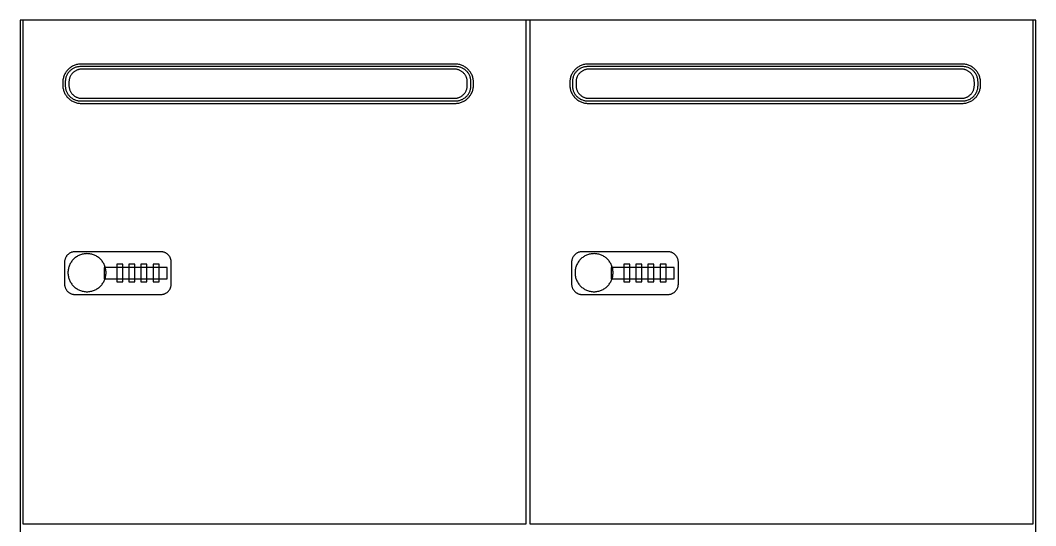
# Model space of a CAD drawing. Header units: millimetres. Extents: x 1075 to 13200, y 678 to 7235.
# Drawn here: x 12348 to 13149, y 5855 to 6253 of the extents above; entities that cross this region are included whole.
import ezdxf

# ---------------------------------------------------------------- set-up
doc = ezdxf.new("R2010")
doc.units = ezdxf.units.MM

msp = doc.modelspace()

# ---------------------------------------------------------------- linework, layer by layer
at = {"color": 0}
for points in [[(13149, 6253.04, 0), (12348, 6253.04, 0), (12348, 5453.04, 0), (13149, 5453.04, 0)], [(12747, 6253.04, 0), (12350, 6253.04, 0), (12350, 5856.04, 0), (12747, 5856.04, 0)], [(13147, 6253.04, 0), (12750, 6253.04, 0), (12750, 5856.04, 0), (13147, 5856.04, 0)], [(12705.5, 6204.02, 0), (12705.48, 6204.77, 0), (12705.42, 6205.5, 0), (12705.33, 6206.23, 0), (12705.2, 6206.94, 0), (12705.04, 6207.65, 0), (12704.85, 6208.34, 0), (12704.62, 6209.01, 0), (12704.36, 6209.67, 0), (12704.07, 6210.31, 0), (12703.75, 6210.94, 0), (12703.4, 6211.55, 0), (12703.02, 6212.14, 0), (12702.61, 6212.71, 0), (12702.18, 6213.25, 0), (12701.72, 6213.78, 0), (12701.24, 6214.29, 0), (12700.74, 6214.77, 0), (12700.21, 6215.22, 0), (12699.66, 6215.65, 0), (12699.09, 6216.06, 0), (12698.51, 6216.44, 0), (12697.9, 6216.79, 0), (12697.27, 6217.11, 0), (12696.63, 6217.4, 0), (12695.97, 6217.66, 0), (12695.29, 6217.89, 0), (12694.61, 6218.08, 0), (12693.9, 6218.25, 0), (12693.19, 6218.37, 0), (12692.46, 6218.47, 0), (12691.73, 6218.52, 0), (12690.98, 6218.54, 0), (12396.02, 6218.54, 0), (12395.27, 6218.52, 0), (12394.54, 6218.47, 0), (12393.81, 6218.37, 0), (12393.1, 6218.25, 0), (12392.39, 6218.08, 0), (12391.7, 6217.89, 0), (12391.03, 6217.66, 0), (12390.37, 6217.4, 0), (12389.73, 6217.11, 0), (12389.1, 6216.79, 0), (12388.49, 6216.44, 0), (12387.9, 6216.06, 0), (12387.33, 6215.65, 0), (12386.79, 6215.22, 0), (12386.26, 6214.77, 0), (12385.75, 6214.29, 0), (12385.27, 6213.78, 0), (12384.82, 6213.25, 0), (12384.39, 6212.71, 0), (12383.98, 6212.14, 0), (12383.6, 6211.55, 0), (12383.25, 6210.94, 0), (12382.93, 6210.31, 0), (12382.64, 6209.67, 0), (12382.38, 6209.01, 0), (12382.15, 6208.34, 0), (12381.96, 6207.65, 0), (12381.79, 6206.94, 0), (12381.67, 6206.23, 0), (12381.57, 6205.5, 0), (12381.52, 6204.77, 0), (12381.5, 6204.02, 0), (12381.5, 6202.06, 0), (12381.52, 6201.31, 0), (12381.57, 6200.58, 0), (12381.67, 6199.85, 0), (12381.79, 6199.14, 0), (12381.96, 6198.43, 0), (12382.15, 6197.75, 0), (12382.38, 6197.07, 0), (12382.64, 6196.41, 0), (12382.93, 6195.77, 0), (12383.25, 6195.14, 0), (12383.6, 6194.53, 0), (12383.98, 6193.95, 0), (12384.39, 6193.38, 0), (12384.82, 6192.83, 0), (12385.27, 6192.3, 0), (12385.75, 6191.8, 0), (12386.26, 6191.32, 0), (12386.79, 6190.86, 0), (12387.33, 6190.43, 0), (12387.9, 6190.02, 0), (12388.49, 6189.64, 0), (12389.1, 6189.29, 0), (12389.73, 6188.97, 0), (12390.37, 6188.68, 0), (12391.03, 6188.42, 0), (12391.7, 6188.19, 0), (12392.39, 6188, 0), (12393.1, 6187.84, 0), (12393.81, 6187.71, 0), (12394.54, 6187.62, 0), (12395.27, 6187.56, 0), (12396.02, 6187.54, 0), (12690.98, 6187.54, 0), (12691.73, 6187.56, 0), (12692.46, 6187.62, 0), (12693.19, 6187.71, 0), (12693.9, 6187.84, 0), (12694.61, 6188, 0), (12695.29, 6188.19, 0), (12695.97, 6188.42, 0), (12696.63, 6188.68, 0), (12697.27, 6188.97, 0), (12697.9, 6189.29, 0), (12698.51, 6189.64, 0), (12699.09, 6190.02, 0), (12699.66, 6190.43, 0), (12700.21, 6190.86, 0), (12700.74, 6191.32, 0), (12701.24, 6191.8, 0), (12701.72, 6192.3, 0), (12702.18, 6192.83, 0), (12702.61, 6193.38, 0), (12703.02, 6193.95, 0), (12703.4, 6194.53, 0), (12703.75, 6195.14, 0), (12704.07, 6195.77, 0), (12704.36, 6196.41, 0), (12704.62, 6197.07, 0), (12704.85, 6197.75, 0), (12705.04, 6198.43, 0), (12705.2, 6199.14, 0), (12705.33, 6199.85, 0), (12705.42, 6200.58, 0), (12705.48, 6201.31, 0), (12705.5, 6202.06, 0)], [(12703.5, 6204.54, 0), (12703.48, 6205.16, 0), (12703.44, 6205.77, 0), (12703.36, 6206.37, 0), (12703.26, 6206.96, 0), (12703.12, 6207.54, 0), (12702.96, 6208.11, 0), (12702.77, 6208.66, 0), (12702.56, 6209.21, 0), (12702.31, 6209.74, 0), (12702.05, 6210.26, 0), (12701.76, 6210.76, 0), (12701.45, 6211.25, 0), (12701.11, 6211.72, 0), (12700.76, 6212.17, 0), (12700.38, 6212.61, 0), (12699.98, 6213.02, 0), (12699.57, 6213.42, 0), (12699.13, 6213.8, 0), (12698.68, 6214.15, 0), (12698.21, 6214.49, 0), (12697.72, 6214.8, 0), (12697.22, 6215.09, 0), (12696.7, 6215.36, 0), (12696.17, 6215.6, 0), (12695.62, 6215.81, 0), (12695.07, 6216, 0), (12694.5, 6216.16, 0), (12693.92, 6216.3, 0), (12693.33, 6216.4, 0), (12692.73, 6216.48, 0), (12692.12, 6216.53, 0), (12691.5, 6216.54, 0), (12395.5, 6216.54, 0), (12394.88, 6216.53, 0), (12394.27, 6216.48, 0), (12393.67, 6216.4, 0), (12393.08, 6216.3, 0), (12392.5, 6216.16, 0), (12391.93, 6216, 0), (12391.38, 6215.81, 0), (12390.83, 6215.6, 0), (12390.3, 6215.36, 0), (12389.78, 6215.09, 0), (12389.28, 6214.8, 0), (12388.79, 6214.49, 0), (12388.32, 6214.15, 0), (12387.87, 6213.8, 0), (12387.43, 6213.42, 0), (12387.02, 6213.02, 0), (12386.62, 6212.61, 0), (12386.24, 6212.17, 0), (12385.88, 6211.72, 0), (12385.55, 6211.25, 0), (12385.24, 6210.76, 0), (12384.95, 6210.26, 0), (12384.68, 6209.74, 0), (12384.44, 6209.21, 0), (12384.23, 6208.66, 0), (12384.04, 6208.11, 0), (12383.88, 6207.54, 0), (12383.74, 6206.96, 0), (12383.64, 6206.37, 0), (12383.56, 6205.77, 0), (12383.51, 6205.16, 0), (12383.5, 6204.54, 0), (12383.5, 6201.54, 0), (12383.51, 6200.92, 0), (12383.56, 6200.31, 0), (12383.64, 6199.71, 0), (12383.74, 6199.12, 0), (12383.88, 6198.54, 0), (12384.04, 6197.97, 0), (12384.23, 6197.42, 0), (12384.44, 6196.87, 0), (12384.68, 6196.34, 0), (12384.95, 6195.82, 0), (12385.24, 6195.32, 0), (12385.55, 6194.83, 0), (12385.88, 6194.36, 0), (12386.24, 6193.91, 0), (12386.62, 6193.47, 0), (12387.02, 6193.06, 0), (12387.43, 6192.66, 0), (12387.87, 6192.28, 0), (12388.32, 6191.93, 0), (12388.79, 6191.59, 0), (12389.28, 6191.28, 0), (12389.78, 6190.99, 0), (12390.3, 6190.73, 0), (12390.83, 6190.48, 0), (12391.38, 6190.27, 0), (12391.93, 6190.08, 0), (12392.5, 6189.92, 0), (12393.08, 6189.78, 0), (12393.67, 6189.68, 0), (12394.27, 6189.6, 0), (12394.88, 6189.56, 0), (12395.5, 6189.54, 0), (12691.5, 6189.54, 0), (12692.12, 6189.56, 0), (12692.73, 6189.6, 0), (12693.33, 6189.68, 0), (12693.92, 6189.78, 0), (12694.5, 6189.92, 0), (12695.07, 6190.08, 0), (12695.62, 6190.27, 0), (12696.17, 6190.48, 0), (12696.7, 6190.72, 0), (12697.22, 6190.99, 0), (12697.72, 6191.28, 0), (12698.21, 6191.59, 0), (12698.68, 6191.93, 0), (12699.13, 6192.28, 0), (12699.57, 6192.66, 0), (12699.98, 6193.06, 0), (12700.38, 6193.47, 0), (12700.76, 6193.91, 0), (12701.11, 6194.36, 0), (12701.45, 6194.83, 0), (12701.76, 6195.32, 0), (12702.05, 6195.82, 0), (12702.31, 6196.34, 0), (12702.56, 6196.87, 0), (12702.77, 6197.42, 0), (12702.96, 6197.97, 0), (12703.12, 6198.54, 0), (12703.26, 6199.12, 0), (12703.36, 6199.71, 0), (12703.44, 6200.31, 0), (12703.48, 6200.92, 0), (12703.5, 6201.54, 0)], [(13105.5, 6204.02, 0), (13105.48, 6204.77, 0), (13105.42, 6205.5, 0), (13105.33, 6206.23, 0), (13105.2, 6206.94, 0), (13105.04, 6207.65, 0), (13104.85, 6208.34, 0), (13104.62, 6209.01, 0), (13104.36, 6209.67, 0), (13104.07, 6210.31, 0), (13103.75, 6210.94, 0), (13103.4, 6211.55, 0), (13103.02, 6212.14, 0), (13102.61, 6212.71, 0), (13102.18, 6213.25, 0), (13101.72, 6213.78, 0), (13101.24, 6214.29, 0), (13100.74, 6214.77, 0), (13100.21, 6215.22, 0), (13099.66, 6215.65, 0), (13099.09, 6216.06, 0), (13098.51, 6216.44, 0), (13097.9, 6216.79, 0), (13097.27, 6217.11, 0), (13096.63, 6217.4, 0), (13095.97, 6217.66, 0), (13095.29, 6217.89, 0), (13094.61, 6218.08, 0), (13093.9, 6218.25, 0), (13093.19, 6218.37, 0), (13092.46, 6218.47, 0), (13091.73, 6218.52, 0), (13090.98, 6218.54, 0), (12796.02, 6218.54, 0), (12795.27, 6218.52, 0), (12794.54, 6218.47, 0), (12793.81, 6218.37, 0), (12793.1, 6218.25, 0), (12792.39, 6218.08, 0), (12791.7, 6217.89, 0), (12791.03, 6217.66, 0), (12790.37, 6217.4, 0), (12789.73, 6217.11, 0), (12789.1, 6216.79, 0), (12788.49, 6216.44, 0), (12787.9, 6216.06, 0), (12787.33, 6215.65, 0), (12786.79, 6215.22, 0), (12786.26, 6214.77, 0), (12785.75, 6214.29, 0), (12785.27, 6213.78, 0), (12784.82, 6213.25, 0), (12784.39, 6212.71, 0), (12783.98, 6212.14, 0), (12783.6, 6211.55, 0), (12783.25, 6210.94, 0), (12782.93, 6210.31, 0), (12782.64, 6209.67, 0), (12782.38, 6209.01, 0), (12782.15, 6208.34, 0), (12781.96, 6207.65, 0), (12781.79, 6206.94, 0), (12781.67, 6206.23, 0), (12781.57, 6205.5, 0), (12781.52, 6204.77, 0), (12781.5, 6204.02, 0), (12781.5, 6202.06, 0), (12781.52, 6201.31, 0), (12781.57, 6200.58, 0), (12781.67, 6199.85, 0), (12781.79, 6199.14, 0), (12781.96, 6198.43, 0), (12782.15, 6197.75, 0), (12782.38, 6197.07, 0), (12782.64, 6196.41, 0), (12782.93, 6195.77, 0), (12783.25, 6195.14, 0), (12783.6, 6194.53, 0), (12783.98, 6193.95, 0), (12784.39, 6193.38, 0), (12784.82, 6192.83, 0), (12785.27, 6192.3, 0), (12785.75, 6191.8, 0), (12786.26, 6191.32, 0), (12786.79, 6190.86, 0), (12787.33, 6190.43, 0), (12787.9, 6190.02, 0), (12788.49, 6189.64, 0), (12789.1, 6189.29, 0), (12789.73, 6188.97, 0), (12790.37, 6188.68, 0), (12791.03, 6188.42, 0), (12791.7, 6188.19, 0), (12792.39, 6188, 0), (12793.1, 6187.84, 0), (12793.81, 6187.71, 0), (12794.54, 6187.62, 0), (12795.27, 6187.56, 0), (12796.02, 6187.54, 0), (13090.98, 6187.54, 0), (13091.73, 6187.56, 0), (13092.46, 6187.62, 0), (13093.19, 6187.71, 0), (13093.9, 6187.84, 0), (13094.61, 6188, 0), (13095.29, 6188.19, 0), (13095.97, 6188.42, 0), (13096.63, 6188.68, 0), (13097.27, 6188.97, 0), (13097.9, 6189.29, 0), (13098.51, 6189.64, 0), (13099.09, 6190.02, 0), (13099.66, 6190.43, 0), (13100.21, 6190.86, 0), (13100.74, 6191.32, 0), (13101.24, 6191.8, 0), (13101.72, 6192.3, 0), (13102.18, 6192.83, 0), (13102.61, 6193.38, 0), (13103.02, 6193.95, 0), (13103.4, 6194.53, 0), (13103.75, 6195.14, 0), (13104.07, 6195.77, 0), (13104.36, 6196.41, 0), (13104.62, 6197.07, 0), (13104.85, 6197.75, 0), (13105.04, 6198.43, 0), (13105.2, 6199.14, 0), (13105.33, 6199.85, 0), (13105.42, 6200.58, 0), (13105.48, 6201.31, 0), (13105.5, 6202.06, 0)], [(13103.5, 6204.54, 0), (13103.48, 6205.16, 0), (13103.44, 6205.77, 0), (13103.36, 6206.37, 0), (13103.26, 6206.96, 0), (13103.12, 6207.54, 0), (13102.96, 6208.11, 0), (13102.77, 6208.66, 0), (13102.56, 6209.21, 0), (13102.31, 6209.74, 0), (13102.05, 6210.26, 0), (13101.76, 6210.76, 0), (13101.45, 6211.25, 0), (13101.11, 6211.72, 0), (13100.76, 6212.17, 0), (13100.38, 6212.61, 0), (13099.98, 6213.02, 0), (13099.57, 6213.42, 0), (13099.13, 6213.8, 0), (13098.68, 6214.15, 0), (13098.21, 6214.49, 0), (13097.72, 6214.8, 0), (13097.22, 6215.09, 0), (13096.7, 6215.36, 0), (13096.17, 6215.6, 0), (13095.62, 6215.81, 0), (13095.07, 6216, 0), (13094.5, 6216.16, 0), (13093.92, 6216.3, 0), (13093.33, 6216.4, 0), (13092.73, 6216.48, 0), (13092.12, 6216.53, 0), (13091.5, 6216.54, 0), (12795.5, 6216.54, 0), (12794.88, 6216.53, 0), (12794.27, 6216.48, 0), (12793.67, 6216.4, 0), (12793.08, 6216.3, 0), (12792.5, 6216.16, 0), (12791.93, 6216, 0), (12791.38, 6215.81, 0), (12790.83, 6215.6, 0), (12790.3, 6215.36, 0), (12789.78, 6215.09, 0), (12789.28, 6214.8, 0), (12788.79, 6214.49, 0), (12788.32, 6214.15, 0), (12787.87, 6213.8, 0), (12787.43, 6213.42, 0), (12787.02, 6213.02, 0), (12786.62, 6212.61, 0), (12786.24, 6212.17, 0), (12785.88, 6211.72, 0), (12785.55, 6211.25, 0), (12785.24, 6210.76, 0), (12784.95, 6210.26, 0), (12784.68, 6209.74, 0), (12784.44, 6209.21, 0), (12784.23, 6208.66, 0), (12784.04, 6208.11, 0), (12783.88, 6207.54, 0), (12783.74, 6206.96, 0), (12783.64, 6206.37, 0), (12783.56, 6205.77, 0), (12783.51, 6205.16, 0), (12783.5, 6204.54, 0), (12783.5, 6201.54, 0), (12783.51, 6200.92, 0), (12783.56, 6200.31, 0), (12783.64, 6199.71, 0), (12783.74, 6199.12, 0), (12783.88, 6198.54, 0), (12784.04, 6197.97, 0), (12784.23, 6197.42, 0), (12784.44, 6196.87, 0), (12784.68, 6196.34, 0), (12784.95, 6195.82, 0), (12785.24, 6195.32, 0), (12785.55, 6194.83, 0), (12785.88, 6194.36, 0), (12786.24, 6193.91, 0), (12786.62, 6193.47, 0), (12787.02, 6193.06, 0), (12787.43, 6192.66, 0), (12787.87, 6192.28, 0), (12788.32, 6191.93, 0), (12788.79, 6191.59, 0), (12789.28, 6191.28, 0), (12789.78, 6190.99, 0), (12790.3, 6190.73, 0), (12790.83, 6190.48, 0), (12791.38, 6190.27, 0), (12791.93, 6190.08, 0), (12792.5, 6189.92, 0), (12793.08, 6189.78, 0), (12793.67, 6189.68, 0), (12794.27, 6189.6, 0), (12794.88, 6189.56, 0), (12795.5, 6189.54, 0), (13091.5, 6189.54, 0), (13092.12, 6189.56, 0), (13092.73, 6189.6, 0), (13093.33, 6189.68, 0), (13093.92, 6189.78, 0), (13094.5, 6189.92, 0), (13095.07, 6190.08, 0), (13095.62, 6190.27, 0), (13096.17, 6190.48, 0), (13096.7, 6190.72, 0), (13097.22, 6190.99, 0), (13097.72, 6191.28, 0), (13098.21, 6191.59, 0), (13098.68, 6191.93, 0), (13099.13, 6192.28, 0), (13099.57, 6192.66, 0), (13099.98, 6193.06, 0), (13100.38, 6193.47, 0), (13100.76, 6193.91, 0), (13101.11, 6194.36, 0), (13101.45, 6194.83, 0), (13101.76, 6195.32, 0), (13102.05, 6195.82, 0), (13102.31, 6196.34, 0), (13102.56, 6196.87, 0), (13102.77, 6197.42, 0), (13102.96, 6197.97, 0), (13103.12, 6198.54, 0), (13103.26, 6199.12, 0), (13103.36, 6199.71, 0), (13103.44, 6200.31, 0), (13103.48, 6200.92, 0), (13103.5, 6201.54, 0)], [(12700.61, 6204.35, 0), (12700.59, 6204.87, 0), (12700.56, 6205.38, 0), (12700.49, 6205.89, 0), (12700.4, 6206.39, 0), (12700.29, 6206.89, 0), (12700.15, 6207.37, 0), (12699.99, 6207.84, 0), (12699.81, 6208.3, 0), (12699.6, 6208.75, 0), (12699.38, 6209.19, 0), (12699.14, 6209.61, 0), (12698.87, 6210.03, 0), (12698.59, 6210.43, 0), (12698.29, 6210.81, 0), (12697.97, 6211.18, 0), (12697.63, 6211.53, 0), (12697.28, 6211.87, 0), (12696.91, 6212.19, 0), (12696.52, 6212.49, 0), (12696.12, 6212.77, 0), (12695.71, 6213.04, 0), (12695.29, 6213.28, 0), (12694.85, 6213.51, 0), (12694.4, 6213.71, 0), (12693.94, 6213.89, 0), (12693.46, 6214.05, 0), (12692.98, 6214.19, 0), (12692.49, 6214.3, 0), (12691.99, 6214.39, 0), (12691.48, 6214.46, 0), (12690.97, 6214.5, 0), (12690.44, 6214.51, 0), (12396.55, 6214.51, 0), (12396.03, 6214.5, 0), (12395.52, 6214.46, 0), (12395.01, 6214.39, 0), (12394.51, 6214.3, 0), (12394.02, 6214.19, 0), (12393.53, 6214.05, 0), (12393.06, 6213.89, 0), (12392.6, 6213.71, 0), (12392.15, 6213.51, 0), (12391.71, 6213.28, 0), (12391.29, 6213.04, 0), (12390.87, 6212.77, 0), (12390.48, 6212.49, 0), (12390.09, 6212.19, 0), (12389.72, 6211.87, 0), (12389.37, 6211.53, 0), (12389.03, 6211.18, 0), (12388.71, 6210.81, 0), (12388.41, 6210.43, 0), (12388.13, 6210.03, 0), (12387.86, 6209.61, 0), (12387.62, 6209.19, 0), (12387.39, 6208.75, 0), (12387.19, 6208.3, 0), (12387.01, 6207.84, 0), (12386.85, 6207.37, 0), (12386.71, 6206.89, 0), (12386.6, 6206.39, 0), (12386.51, 6205.89, 0), (12386.44, 6205.38, 0), (12386.4, 6204.87, 0), (12386.39, 6204.35, 0), (12386.39, 6201.73, 0), (12386.4, 6201.21, 0), (12386.44, 6200.7, 0), (12386.51, 6200.19, 0), (12386.6, 6199.69, 0), (12386.71, 6199.2, 0), (12386.85, 6198.71, 0), (12387.01, 6198.24, 0), (12387.19, 6197.78, 0), (12387.39, 6197.33, 0), (12387.62, 6196.89, 0), (12387.86, 6196.47, 0), (12388.13, 6196.05, 0), (12388.41, 6195.66, 0), (12388.71, 6195.27, 0), (12389.03, 6194.9, 0), (12389.37, 6194.55, 0), (12389.72, 6194.21, 0), (12390.09, 6193.89, 0), (12390.48, 6193.59, 0), (12390.87, 6193.31, 0), (12391.29, 6193.04, 0), (12391.71, 6192.8, 0), (12392.15, 6192.57, 0), (12392.6, 6192.37, 0), (12393.06, 6192.19, 0), (12393.53, 6192.03, 0), (12394.02, 6191.89, 0), (12394.51, 6191.78, 0), (12395.01, 6191.69, 0), (12395.52, 6191.62, 0), (12396.03, 6191.58, 0), (12396.55, 6191.57, 0), (12690.44, 6191.57, 0), (12690.97, 6191.58, 0), (12691.48, 6191.62, 0), (12691.99, 6191.69, 0), (12692.49, 6191.78, 0), (12692.98, 6191.89, 0), (12693.46, 6192.03, 0), (12693.94, 6192.19, 0), (12694.4, 6192.37, 0), (12694.85, 6192.57, 0), (12695.29, 6192.8, 0), (12695.71, 6193.04, 0), (12696.12, 6193.31, 0), (12696.52, 6193.59, 0), (12696.91, 6193.89, 0), (12697.28, 6194.21, 0), (12697.63, 6194.55, 0), (12697.97, 6194.9, 0), (12698.29, 6195.27, 0), (12698.59, 6195.66, 0), (12698.87, 6196.05, 0), (12699.14, 6196.47, 0), (12699.38, 6196.89, 0), (12699.6, 6197.33, 0), (12699.81, 6197.78, 0), (12699.99, 6198.24, 0), (12700.15, 6198.71, 0), (12700.29, 6199.2, 0), (12700.4, 6199.69, 0), (12700.49, 6200.19, 0), (12700.56, 6200.7, 0), (12700.59, 6201.21, 0), (12700.61, 6201.73, 0)], [(13100.61, 6204.35, 0), (13100.59, 6204.87, 0), (13100.56, 6205.38, 0), (13100.49, 6205.89, 0), (13100.4, 6206.39, 0), (13100.29, 6206.89, 0), (13100.15, 6207.37, 0), (13099.99, 6207.84, 0), (13099.81, 6208.3, 0), (13099.6, 6208.75, 0), (13099.38, 6209.19, 0), (13099.14, 6209.61, 0), (13098.87, 6210.03, 0), (13098.59, 6210.43, 0), (13098.29, 6210.81, 0), (13097.97, 6211.18, 0), (13097.63, 6211.53, 0), (13097.28, 6211.87, 0), (13096.91, 6212.19, 0), (13096.52, 6212.49, 0), (13096.12, 6212.77, 0), (13095.71, 6213.04, 0), (13095.29, 6213.28, 0), (13094.85, 6213.51, 0), (13094.4, 6213.71, 0), (13093.94, 6213.89, 0), (13093.46, 6214.05, 0), (13092.98, 6214.19, 0), (13092.49, 6214.3, 0), (13091.99, 6214.39, 0), (13091.48, 6214.46, 0), (13090.97, 6214.5, 0), (13090.44, 6214.51, 0), (12796.55, 6214.51, 0), (12796.03, 6214.5, 0), (12795.52, 6214.46, 0), (12795.01, 6214.39, 0), (12794.51, 6214.3, 0), (12794.02, 6214.19, 0), (12793.53, 6214.05, 0), (12793.06, 6213.89, 0), (12792.6, 6213.71, 0), (12792.15, 6213.51, 0), (12791.71, 6213.28, 0), (12791.29, 6213.04, 0), (12790.87, 6212.77, 0), (12790.48, 6212.49, 0), (12790.09, 6212.19, 0), (12789.72, 6211.87, 0), (12789.37, 6211.53, 0), (12789.03, 6211.18, 0), (12788.71, 6210.81, 0), (12788.41, 6210.43, 0), (12788.13, 6210.03, 0), (12787.86, 6209.61, 0), (12787.62, 6209.19, 0), (12787.39, 6208.75, 0), (12787.19, 6208.3, 0), (12787.01, 6207.84, 0), (12786.85, 6207.37, 0), (12786.71, 6206.89, 0), (12786.6, 6206.39, 0), (12786.51, 6205.89, 0), (12786.44, 6205.38, 0), (12786.4, 6204.87, 0), (12786.39, 6204.35, 0), (12786.39, 6201.73, 0), (12786.4, 6201.21, 0), (12786.44, 6200.7, 0), (12786.51, 6200.19, 0), (12786.6, 6199.69, 0), (12786.71, 6199.2, 0), (12786.85, 6198.71, 0), (12787.01, 6198.24, 0), (12787.19, 6197.78, 0), (12787.39, 6197.33, 0), (12787.62, 6196.89, 0), (12787.86, 6196.47, 0), (12788.13, 6196.05, 0), (12788.41, 6195.66, 0), (12788.71, 6195.27, 0), (12789.03, 6194.9, 0), (12789.37, 6194.55, 0), (12789.72, 6194.21, 0), (12790.09, 6193.89, 0), (12790.48, 6193.59, 0), (12790.87, 6193.31, 0), (12791.29, 6193.04, 0), (12791.71, 6192.8, 0), (12792.15, 6192.57, 0), (12792.6, 6192.37, 0), (12793.06, 6192.19, 0), (12793.53, 6192.03, 0), (12794.02, 6191.89, 0), (12794.51, 6191.78, 0), (12795.01, 6191.69, 0), (12795.52, 6191.62, 0), (12796.03, 6191.58, 0), (12796.55, 6191.57, 0), (13090.44, 6191.57, 0), (13090.97, 6191.58, 0), (13091.48, 6191.62, 0), (13091.99, 6191.69, 0), (13092.49, 6191.78, 0), (13092.98, 6191.89, 0), (13093.46, 6192.03, 0), (13093.94, 6192.19, 0), (13094.4, 6192.37, 0), (13094.85, 6192.57, 0), (13095.29, 6192.8, 0), (13095.71, 6193.04, 0), (13096.12, 6193.31, 0), (13096.52, 6193.59, 0), (13096.91, 6193.89, 0), (13097.28, 6194.21, 0), (13097.63, 6194.55, 0), (13097.97, 6194.9, 0), (13098.29, 6195.27, 0), (13098.59, 6195.66, 0), (13098.87, 6196.05, 0), (13099.14, 6196.47, 0), (13099.38, 6196.89, 0), (13099.6, 6197.33, 0), (13099.81, 6197.78, 0), (13099.99, 6198.24, 0), (13100.15, 6198.71, 0), (13100.29, 6199.2, 0), (13100.4, 6199.69, 0), (13100.49, 6200.19, 0), (13100.56, 6200.7, 0), (13100.59, 6201.21, 0), (13100.61, 6201.73, 0)], [(12467.11, 6062.2, 0.48), (12467.1, 6062.63, 0.48), (12467.07, 6063.06, 0.48), (12467.01, 6063.48, 0.48), (12466.94, 6063.89, 0.48), (12466.85, 6064.3, 0.48), (12466.73, 6064.7, 0.48), (12466.6, 6065.09, 0.48), (12466.45, 6065.47, 0.48), (12466.28, 6065.84, 0.48), (12466.1, 6066.2, 0.48), (12465.89, 6066.55, 0.48), (12465.68, 6066.89, 0.48), (12465.44, 6067.22, 0.48), (12465.19, 6067.54, 0.48), (12464.93, 6067.84, 0.48), (12464.65, 6068.14, 0.48), (12464.36, 6068.41, 0.48), (12464.05, 6068.68, 0.48), (12463.73, 6068.93, 0.48), (12463.41, 6069.16, 0.48), (12463.06, 6069.38, 0.48), (12462.71, 6069.58, 0.48), (12462.35, 6069.77, 0.48), (12461.98, 6069.94, 0.48), (12461.6, 6070.09, 0.48), (12461.21, 6070.22, 0.48), (12460.81, 6070.33, 0.48), (12460.4, 6070.43, 0.48), (12459.99, 6070.5, 0.48), (12459.57, 6070.55, 0.48), (12459.14, 6070.59, 0.48), (12458.71, 6070.6, 0.48), (12391.29, 6070.6, 0.48), (12390.85, 6070.59, 0.48), (12390.43, 6070.55, 0.48), (12390.01, 6070.5, 0.48), (12389.59, 6070.43, 0.48), (12389.19, 6070.33, 0.48), (12388.79, 6070.22, 0.48), (12388.4, 6070.09, 0.48), (12388.02, 6069.94, 0.48), (12387.65, 6069.77, 0.48), (12387.28, 6069.58, 0.48), (12386.93, 6069.38, 0.48), (12386.59, 6069.16, 0.48), (12386.26, 6068.93, 0.48), (12385.95, 6068.68, 0.48), (12385.64, 6068.41, 0.48), (12385.35, 6068.14, 0.48), (12385.07, 6067.84, 0.48), (12384.81, 6067.54, 0.48), (12384.56, 6067.22, 0.48), (12384.32, 6066.89, 0.48), (12384.1, 6066.55, 0.48), (12383.9, 6066.2, 0.48), (12383.72, 6065.84, 0.48), (12383.55, 6065.47, 0.48), (12383.4, 6065.09, 0.48), (12383.26, 6064.7, 0.48), (12383.15, 6064.3, 0.48), (12383.06, 6063.89, 0.48), (12382.98, 6063.48, 0.48), (12382.93, 6063.06, 0.48), (12382.9, 6062.63, 0.48), (12382.89, 6062.2, 0.48), (12382.89, 6045.23, 0.48), (12382.9, 6044.8, 0.48), (12382.93, 6044.37, 0.48), (12382.98, 6043.95, 0.48), (12383.06, 6043.54, 0.48), (12383.15, 6043.13, 0.48), (12383.26, 6042.73, 0.48), (12383.4, 6042.34, 0.48), (12383.55, 6041.96, 0.48), (12383.72, 6041.59, 0.48), (12383.9, 6041.23, 0.48), (12384.1, 6040.88, 0.48), (12384.32, 6040.54, 0.48), (12384.56, 6040.21, 0.48), (12384.81, 6039.89, 0.48), (12385.07, 6039.58, 0.48), (12385.35, 6039.29, 0.48), (12385.64, 6039.01, 0.48), (12385.95, 6038.75, 0.48), (12386.26, 6038.5, 0.48), (12386.59, 6038.27, 0.48), (12386.93, 6038.05, 0.48), (12387.28, 6037.85, 0.48), (12387.65, 6037.66, 0.48), (12388.02, 6037.49, 0.48), (12388.4, 6037.34, 0.48), (12388.79, 6037.21, 0.48), (12389.19, 6037.1, 0.48), (12389.59, 6037, 0.48), (12390.01, 6036.93, 0.48), (12390.43, 6036.87, 0.48), (12390.85, 6036.84, 0.48), (12391.29, 6036.83, 0.48), (12458.71, 6036.83, 0.48), (12459.14, 6036.84, 0.48), (12459.57, 6036.87, 0.48), (12459.99, 6036.93, 0.48), (12460.4, 6037, 0.48), (12460.81, 6037.1, 0.48), (12461.21, 6037.21, 0.48), (12461.6, 6037.34, 0.48), (12461.98, 6037.49, 0.48), (12462.35, 6037.66, 0.48), (12462.71, 6037.85, 0.48), (12463.06, 6038.05, 0.48), (12463.41, 6038.27, 0.48), (12463.73, 6038.5, 0.48), (12464.05, 6038.75, 0.48), (12464.36, 6039.01, 0.48), (12464.65, 6039.29, 0.48), (12464.93, 6039.58, 0.48), (12465.19, 6039.89, 0.48), (12465.44, 6040.21, 0.48), (12465.67, 6040.54, 0.48), (12465.89, 6040.88, 0.48), (12466.1, 6041.23, 0.48), (12466.28, 6041.59, 0.48), (12466.45, 6041.96, 0.48), (12466.6, 6042.34, 0.48), (12466.73, 6042.73, 0.48), (12466.85, 6043.13, 0.48), (12466.94, 6043.54, 0.48), (12467.01, 6043.95, 0.48), (12467.07, 6044.37, 0.48), (12467.1, 6044.8, 0.48), (12467.11, 6045.23, 0.48)], [(12415.62, 6054.04, 0.48), (12415.6, 6054.81, 0.48), (12415.54, 6055.57, 0.48), (12415.45, 6056.32, 0.48), (12415.31, 6057.06, 0.48), (12415.15, 6057.79, 0.48), (12414.94, 6058.5, 0.48), (12414.71, 6059.2, 0.48), (12414.44, 6059.88, 0.48), (12414.14, 6060.54, 0.48), (12413.81, 6061.19, 0.48), (12413.44, 6061.82, 0.48), (12413.05, 6062.43, 0.48), (12412.64, 6063.01, 0.48), (12412.19, 6063.58, 0.48), (12411.72, 6064.13, 0.48), (12411.22, 6064.65, 0.48), (12410.7, 6065.14, 0.48), (12410.15, 6065.62, 0.48), (12409.59, 6066.06, 0.48), (12409, 6066.48, 0.48), (12408.39, 6066.87, 0.48), (12407.76, 6067.23, 0.48), (12407.11, 6067.56, 0.48), (12406.45, 6067.87, 0.48), (12405.77, 6068.13, 0.48), (12405.07, 6068.37, 0.48), (12404.36, 6068.57, 0.48), (12403.63, 6068.74, 0.48), (12402.9, 6068.87, 0.48), (12402.14, 6068.97, 0.48), (12401.38, 6069.03, 0.48), (12400.61, 6069.05, 0.48), (12399.84, 6069.03, 0.48), (12399.08, 6068.97, 0.48), (12398.33, 6068.87, 0.48), (12397.59, 6068.74, 0.48), (12396.86, 6068.57, 0.48), (12396.15, 6068.37, 0.48), (12395.45, 6068.13, 0.48), (12394.77, 6067.87, 0.48), (12394.11, 6067.56, 0.48), (12393.46, 6067.23, 0.48), (12392.83, 6066.87, 0.48), (12392.22, 6066.48, 0.48), (12391.64, 6066.06, 0.48), (12391.07, 6065.62, 0.48), (12390.52, 6065.14, 0.48), (12390, 6064.65, 0.48), (12389.51, 6064.13, 0.48), (12389.03, 6063.58, 0.48), (12388.59, 6063.01, 0.48), (12388.17, 6062.43, 0.48), (12387.78, 6061.82, 0.48), (12387.42, 6061.19, 0.48), (12387.08, 6060.54, 0.48), (12386.78, 6059.88, 0.48), (12386.52, 6059.2, 0.48), (12386.28, 6058.5, 0.48), (12386.08, 6057.79, 0.48), (12385.91, 6057.06, 0.48), (12385.78, 6056.32, 0.48), (12385.68, 6055.57, 0.48), (12385.62, 6054.81, 0.48), (12385.6, 6054.04, 0.48), (12385.62, 6053.27, 0.48), (12385.68, 6052.5, 0.48), (12385.78, 6051.75, 0.48), (12385.91, 6051.02, 0.48), (12386.08, 6050.29, 0.48), (12386.28, 6049.58, 0.48), (12386.52, 6048.88, 0.48), (12386.78, 6048.2, 0.48), (12387.08, 6047.54, 0.48), (12387.42, 6046.89, 0.48), (12387.78, 6046.26, 0.48), (12388.17, 6045.65, 0.48), (12388.59, 6045.06, 0.48), (12389.03, 6044.49, 0.48), (12389.51, 6043.95, 0.48), (12390, 6043.43, 0.48), (12390.52, 6042.93, 0.48), (12391.07, 6042.46, 0.48), (12391.64, 6042.01, 0.48), (12392.22, 6041.6, 0.48), (12392.83, 6041.2, 0.48), (12393.46, 6040.84, 0.48), (12394.11, 6040.51, 0.48), (12394.77, 6040.21, 0.48), (12395.45, 6039.94, 0.48), (12396.15, 6039.71, 0.48), (12396.86, 6039.5, 0.48), (12397.59, 6039.34, 0.48), (12398.33, 6039.2, 0.48), (12399.08, 6039.11, 0.48), (12399.84, 6039.05, 0.48), (12400.61, 6039.03, 0.48), (12401.38, 6039.05, 0.48), (12402.14, 6039.11, 0.48), (12402.9, 6039.2, 0.48), (12403.63, 6039.34, 0.48), (12404.36, 6039.5, 0.48), (12405.07, 6039.71, 0.48), (12405.77, 6039.94, 0.48), (12406.45, 6040.21, 0.48), (12407.11, 6040.51, 0.48), (12407.76, 6040.84, 0.48), (12408.39, 6041.2, 0.48), (12409, 6041.6, 0.48), (12409.59, 6042.01, 0.48), (12410.15, 6042.46, 0.48), (12410.7, 6042.93, 0.48), (12411.22, 6043.43, 0.48), (12411.72, 6043.95, 0.48), (12412.19, 6044.49, 0.48), (12412.64, 6045.06, 0.48), (12413.05, 6045.65, 0.48), (12413.44, 6046.26, 0.48), (12413.81, 6046.89, 0.48), (12414.14, 6047.54, 0.48), (12414.44, 6048.2, 0.48), (12414.71, 6048.88, 0.48), (12414.94, 6049.58, 0.48), (12415.15, 6050.29, 0.48), (12415.31, 6051.02, 0.48), (12415.45, 6051.75, 0.48), (12415.54, 6052.5, 0.48), (12415.6, 6053.27, 0.48)], [(12867.11, 6062.2, 0.48), (12867.1, 6062.63, 0.48), (12867.07, 6063.06, 0.48), (12867.01, 6063.48, 0.48), (12866.94, 6063.89, 0.48), (12866.85, 6064.3, 0.48), (12866.73, 6064.7, 0.48), (12866.6, 6065.09, 0.48), (12866.45, 6065.47, 0.48), (12866.28, 6065.84, 0.48), (12866.1, 6066.2, 0.48), (12865.89, 6066.55, 0.48), (12865.68, 6066.89, 0.48), (12865.44, 6067.22, 0.48), (12865.19, 6067.54, 0.48), (12864.93, 6067.84, 0.48), (12864.65, 6068.14, 0.48), (12864.36, 6068.41, 0.48), (12864.05, 6068.68, 0.48), (12863.73, 6068.93, 0.48), (12863.41, 6069.16, 0.48), (12863.06, 6069.38, 0.48), (12862.71, 6069.58, 0.48), (12862.35, 6069.77, 0.48), (12861.98, 6069.94, 0.48), (12861.6, 6070.09, 0.48), (12861.21, 6070.22, 0.48), (12860.81, 6070.33, 0.48), (12860.4, 6070.43, 0.48), (12859.99, 6070.5, 0.48), (12859.57, 6070.55, 0.48), (12859.14, 6070.59, 0.48), (12858.71, 6070.6, 0.48), (12791.29, 6070.6, 0.48), (12790.85, 6070.59, 0.48), (12790.43, 6070.55, 0.48), (12790.01, 6070.5, 0.48), (12789.59, 6070.43, 0.48), (12789.19, 6070.33, 0.48), (12788.79, 6070.22, 0.48), (12788.4, 6070.09, 0.48), (12788.02, 6069.94, 0.48), (12787.65, 6069.77, 0.48), (12787.28, 6069.58, 0.48), (12786.93, 6069.38, 0.48), (12786.59, 6069.16, 0.48), (12786.26, 6068.93, 0.48), (12785.95, 6068.68, 0.48), (12785.64, 6068.41, 0.48), (12785.35, 6068.14, 0.48), (12785.07, 6067.84, 0.48), (12784.81, 6067.54, 0.48), (12784.56, 6067.22, 0.48), (12784.32, 6066.89, 0.48), (12784.1, 6066.55, 0.48), (12783.9, 6066.2, 0.48), (12783.72, 6065.84, 0.48), (12783.55, 6065.47, 0.48), (12783.4, 6065.09, 0.48), (12783.26, 6064.7, 0.48), (12783.15, 6064.3, 0.48), (12783.06, 6063.89, 0.48), (12782.98, 6063.48, 0.48), (12782.93, 6063.06, 0.48), (12782.9, 6062.63, 0.48), (12782.89, 6062.2, 0.48), (12782.89, 6045.23, 0.48), (12782.9, 6044.8, 0.48), (12782.93, 6044.37, 0.48), (12782.98, 6043.95, 0.48), (12783.06, 6043.54, 0.48), (12783.15, 6043.13, 0.48), (12783.26, 6042.73, 0.48), (12783.4, 6042.34, 0.48), (12783.55, 6041.96, 0.48), (12783.72, 6041.59, 0.48), (12783.9, 6041.23, 0.48), (12784.1, 6040.88, 0.48), (12784.32, 6040.54, 0.48), (12784.56, 6040.21, 0.48), (12784.81, 6039.89, 0.48), (12785.07, 6039.58, 0.48), (12785.35, 6039.29, 0.48), (12785.64, 6039.01, 0.48), (12785.95, 6038.75, 0.48), (12786.26, 6038.5, 0.48), (12786.59, 6038.27, 0.48), (12786.93, 6038.05, 0.48), (12787.28, 6037.85, 0.48), (12787.65, 6037.66, 0.48), (12788.02, 6037.49, 0.48), (12788.4, 6037.34, 0.48), (12788.79, 6037.21, 0.48), (12789.19, 6037.1, 0.48), (12789.59, 6037, 0.48), (12790.01, 6036.93, 0.48), (12790.43, 6036.87, 0.48), (12790.85, 6036.84, 0.48), (12791.29, 6036.83, 0.48), (12858.71, 6036.83, 0.48), (12859.14, 6036.84, 0.48), (12859.57, 6036.87, 0.48), (12859.99, 6036.93, 0.48), (12860.4, 6037, 0.48), (12860.81, 6037.1, 0.48), (12861.21, 6037.21, 0.48), (12861.6, 6037.34, 0.48), (12861.98, 6037.49, 0.48), (12862.35, 6037.66, 0.48), (12862.71, 6037.85, 0.48), (12863.06, 6038.05, 0.48), (12863.41, 6038.27, 0.48), (12863.73, 6038.5, 0.48), (12864.05, 6038.75, 0.48), (12864.36, 6039.01, 0.48), (12864.65, 6039.29, 0.48), (12864.93, 6039.58, 0.48), (12865.19, 6039.89, 0.48), (12865.44, 6040.21, 0.48), (12865.67, 6040.54, 0.48), (12865.89, 6040.88, 0.48), (12866.1, 6041.23, 0.48), (12866.28, 6041.59, 0.48), (12866.45, 6041.96, 0.48), (12866.6, 6042.34, 0.48), (12866.73, 6042.73, 0.48), (12866.85, 6043.13, 0.48), (12866.94, 6043.54, 0.48), (12867.01, 6043.95, 0.48), (12867.07, 6044.37, 0.48), (12867.1, 6044.8, 0.48), (12867.11, 6045.23, 0.48)], [(12815.62, 6054.04, 0.48), (12815.6, 6054.81, 0.48), (12815.54, 6055.57, 0.48), (12815.45, 6056.32, 0.48), (12815.31, 6057.06, 0.48), (12815.15, 6057.79, 0.48), (12814.94, 6058.5, 0.48), (12814.71, 6059.2, 0.48), (12814.44, 6059.88, 0.48), (12814.14, 6060.54, 0.48), (12813.81, 6061.19, 0.48), (12813.44, 6061.82, 0.48), (12813.05, 6062.43, 0.48), (12812.64, 6063.01, 0.48), (12812.19, 6063.58, 0.48), (12811.72, 6064.13, 0.48), (12811.22, 6064.65, 0.48), (12810.7, 6065.14, 0.48), (12810.15, 6065.62, 0.48), (12809.59, 6066.06, 0.48), (12809, 6066.48, 0.48), (12808.39, 6066.87, 0.48), (12807.76, 6067.23, 0.48), (12807.11, 6067.56, 0.48), (12806.45, 6067.87, 0.48), (12805.77, 6068.13, 0.48), (12805.07, 6068.37, 0.48), (12804.36, 6068.57, 0.48), (12803.63, 6068.74, 0.48), (12802.9, 6068.87, 0.48), (12802.14, 6068.97, 0.48), (12801.38, 6069.03, 0.48), (12800.61, 6069.05, 0.48), (12799.84, 6069.03, 0.48), (12799.08, 6068.97, 0.48), (12798.33, 6068.87, 0.48), (12797.59, 6068.74, 0.48), (12796.86, 6068.57, 0.48), (12796.15, 6068.37, 0.48), (12795.45, 6068.13, 0.48), (12794.77, 6067.87, 0.48), (12794.11, 6067.56, 0.48), (12793.46, 6067.23, 0.48), (12792.83, 6066.87, 0.48), (12792.22, 6066.48, 0.48), (12791.64, 6066.06, 0.48), (12791.07, 6065.62, 0.48), (12790.52, 6065.14, 0.48), (12790, 6064.65, 0.48), (12789.51, 6064.13, 0.48), (12789.03, 6063.58, 0.48), (12788.59, 6063.01, 0.48), (12788.17, 6062.43, 0.48), (12787.78, 6061.82, 0.48), (12787.42, 6061.19, 0.48), (12787.08, 6060.54, 0.48), (12786.78, 6059.88, 0.48), (12786.52, 6059.2, 0.48), (12786.28, 6058.5, 0.48), (12786.08, 6057.79, 0.48), (12785.91, 6057.06, 0.48), (12785.78, 6056.32, 0.48), (12785.68, 6055.57, 0.48), (12785.62, 6054.81, 0.48), (12785.6, 6054.04, 0.48), (12785.62, 6053.27, 0.48), (12785.68, 6052.5, 0.48), (12785.78, 6051.75, 0.48), (12785.91, 6051.02, 0.48), (12786.08, 6050.29, 0.48), (12786.28, 6049.58, 0.48), (12786.52, 6048.88, 0.48), (12786.78, 6048.2, 0.48), (12787.08, 6047.54, 0.48), (12787.42, 6046.89, 0.48), (12787.78, 6046.26, 0.48), (12788.17, 6045.65, 0.48), (12788.59, 6045.06, 0.48), (12789.03, 6044.49, 0.48), (12789.51, 6043.95, 0.48), (12790, 6043.43, 0.48), (12790.52, 6042.93, 0.48), (12791.07, 6042.46, 0.48), (12791.64, 6042.01, 0.48), (12792.22, 6041.6, 0.48), (12792.83, 6041.2, 0.48), (12793.46, 6040.84, 0.48), (12794.11, 6040.51, 0.48), (12794.77, 6040.21, 0.48), (12795.45, 6039.94, 0.48), (12796.15, 6039.71, 0.48), (12796.86, 6039.5, 0.48), (12797.59, 6039.34, 0.48), (12798.33, 6039.2, 0.48), (12799.08, 6039.11, 0.48), (12799.84, 6039.05, 0.48), (12800.61, 6039.03, 0.48), (12801.38, 6039.05, 0.48), (12802.14, 6039.11, 0.48), (12802.9, 6039.2, 0.48), (12803.63, 6039.34, 0.48), (12804.36, 6039.5, 0.48), (12805.07, 6039.71, 0.48), (12805.77, 6039.94, 0.48), (12806.45, 6040.21, 0.48), (12807.11, 6040.51, 0.48), (12807.76, 6040.84, 0.48), (12808.39, 6041.2, 0.48), (12809, 6041.6, 0.48), (12809.59, 6042.01, 0.48), (12810.15, 6042.46, 0.48), (12810.7, 6042.93, 0.48), (12811.22, 6043.43, 0.48), (12811.72, 6043.95, 0.48), (12812.19, 6044.49, 0.48), (12812.64, 6045.06, 0.48), (12813.05, 6045.65, 0.48), (12813.44, 6046.26, 0.48), (12813.81, 6046.89, 0.48), (12814.14, 6047.54, 0.48), (12814.44, 6048.2, 0.48), (12814.71, 6048.88, 0.48), (12814.94, 6049.58, 0.48), (12815.15, 6050.29, 0.48), (12815.31, 6051.02, 0.48), (12815.45, 6051.75, 0.48), (12815.54, 6052.5, 0.48), (12815.6, 6053.27, 0.48)], [(12463.75, 6058.05, 0.48), (12414.07, 6058.05, 0.48), (12414.07, 6049.25, 0.48), (12463.75, 6049.25, 0.48)], [(12428.82, 6060.64, 0.48), (12424.06, 6060.64, 0.48), (12424.06, 6046.91, 0.48), (12428.82, 6046.91, 0.48)], [(12438.34, 6060.64, 0.48), (12433.58, 6060.64, 0.48), (12433.58, 6046.91, 0.48), (12438.34, 6046.91, 0.48)], [(12447.87, 6060.64, 0.48), (12443.11, 6060.64, 0.48), (12443.11, 6046.91, 0.48), (12447.87, 6046.91, 0.48)], [(12457.59, 6060.64, 0.48), (12452.84, 6060.64, 0.48), (12452.84, 6046.91, 0.48), (12457.59, 6046.91, 0.48)], [(12863.75, 6058.05, 0.48), (12814.07, 6058.05, 0.48), (12814.07, 6049.25, 0.48), (12863.75, 6049.25, 0.48)], [(12828.82, 6060.64, 0.48), (12824.06, 6060.64, 0.48), (12824.06, 6046.91, 0.48), (12828.82, 6046.91, 0.48)], [(12838.34, 6060.64, 0.48), (12833.58, 6060.64, 0.48), (12833.58, 6046.91, 0.48), (12838.34, 6046.91, 0.48)], [(12847.87, 6060.64, 0.48), (12843.11, 6060.64, 0.48), (12843.11, 6046.91, 0.48), (12847.87, 6046.91, 0.48)], [(12857.59, 6060.64, 0.48), (12852.84, 6060.64, 0.48), (12852.84, 6046.91, 0.48), (12857.59, 6046.91, 0.48)]]:
    msp.add_polyline3d(points, close=True, dxfattribs=at)

doc.saveas('drawing.dxf')
